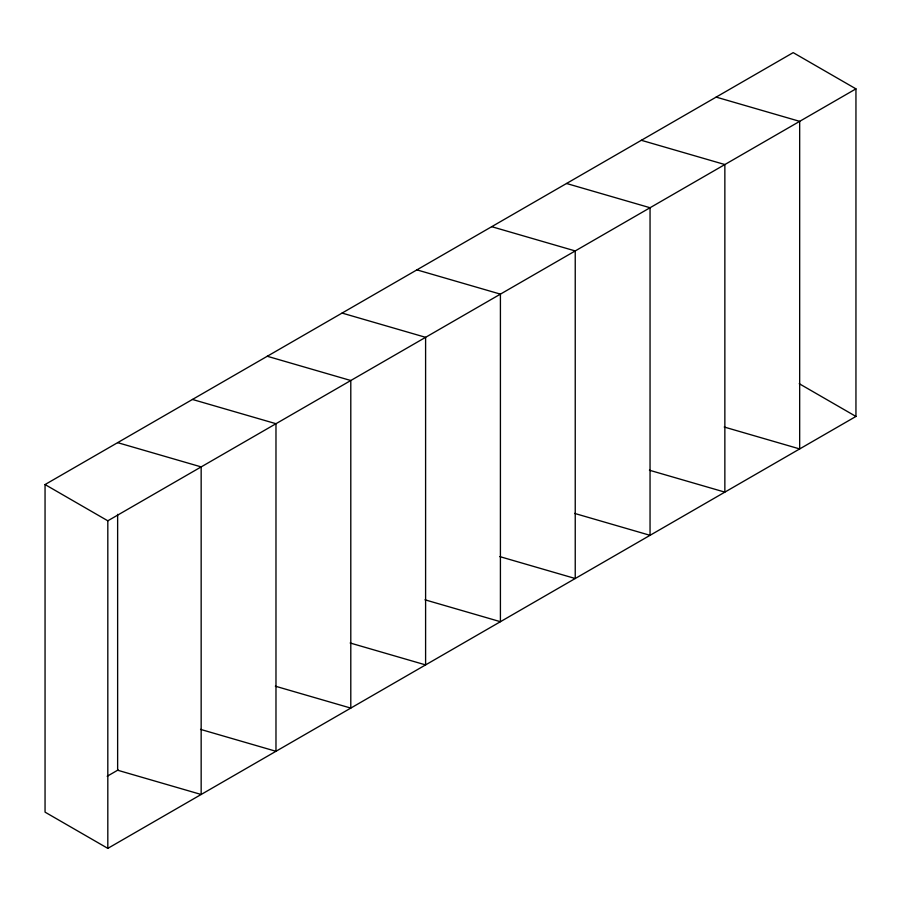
<?xml version="1.0" encoding="UTF-8"?>
<svg xmlns="http://www.w3.org/2000/svg" width="901" height="901" viewBox="0 0 901 901"><rect width="100%" height="100%" fill="white"/><g stroke="black" fill="none" stroke-linecap="round" stroke-linejoin="round"><path stroke-width="1.35" d="M45.05 484.558L793.184 52.63L855.95 88.861L855.95 416.442L107.816 848.37L45.05 812.139L45.05 484.558L107.816 520.801L855.95 88.861M107.196 776.257L118.155 769.927M716.149 97.105L799.671 121.353L799.671 448.935L724.235 427.029M641.332 140.297L724.855 164.545L724.855 492.126L649.418 470.221M566.526 183.489L650.049 207.737L650.049 535.318L574.601 513.412M491.709 226.68L575.232 250.94L575.232 578.51L499.796 556.604M416.893 269.872L500.415 294.131L500.415 621.701L424.979 599.807M342.076 313.075L425.599 337.323L425.599 664.904L350.162 642.999M267.27 356.267L350.793 380.515L350.793 708.096L275.346 686.19M192.454 399.458L275.976 423.707L275.976 751.288L200.54 729.382M117.637 442.65L201.16 466.898L201.16 794.479L117.637 770.231L117.637 514.347M799.221 383.691L855.95 416.442M107.816 520.801L107.816 848.37"/></g></svg>
